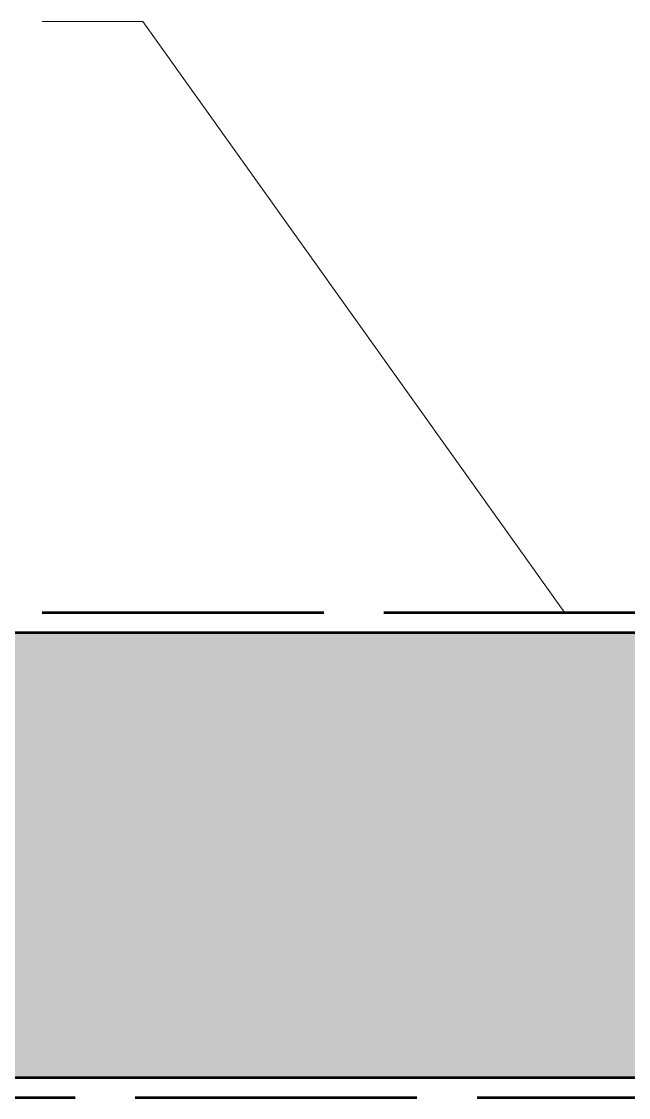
# Model space of a CAD drawing. Header units: millimetres. Extents: x -6059 to 24874, y -4267 to 3729.
# Drawn here: x 18356 to 19422, y -35 to 1852 of the extents above; entities that cross this region are included whole.
import ezdxf

# ---------------------------------------------------------------- set-up
doc = ezdxf.new("R2010")
doc.units = ezdxf.units.MM
doc.linetypes.add('DASH_494_106', pattern=[599.722222, 493.888889, -105.833333])
for name, color, linetype in [('GEOFAB', 5, 'Continuous'), ('LEADERS', 7, 'Continuous'), ('MODULE_ART', 7, 'Continuous'), ('TANK', 7, 'Continuous')]:
    doc.layers.add(name, color=color, linetype=linetype)

# ---------------------------------------------------------------- blocks, each defined once
blk = doc.blocks.new('atlancube_face')
at = {"true_color": 0x000000}
blk.add_solid([(-1.8, -1.8), (1151.8, -1.8), (-1.8, 781.8), (1151.8, 781.8)], dxfattribs=at)

msp = doc.modelspace()

# ---------------------------------------------------------------- linework, layer by layer
at = {"layer": 'GEOFAB', "color": 5, "linetype": 'DASH_494_106', "lineweight": 53}
msp.add_lwpolyline([(-35.3, -35.3), (21885.3, -35.3), (21885.3, 815.3), (-35.3, 815.3)], close=True, dxfattribs=at)
at = {"layer": 'LEADERS', "lineweight": 18}
for p, q in [((18392.8, 1852.4), (18569.2, 1852.4)), ((18569.2, 1852.4), (19310, 815.3))]:
    msp.add_line(p, q, dxfattribs=at)
at = {"layer": 'TANK', "lineweight": 53}
msp.add_lwpolyline([(0, 0), (21850, 0), (21850, 780), (0, 780)], close=True, dxfattribs=at)

# ---------------------------------------------------------------- block references
at = {"layer": 'MODULE_ART'}
for p in [(17250, 0), (18400, 0)]:
    msp.add_blockref('atlancube_face', p, dxfattribs=at)

doc.saveas('drawing.dxf')
